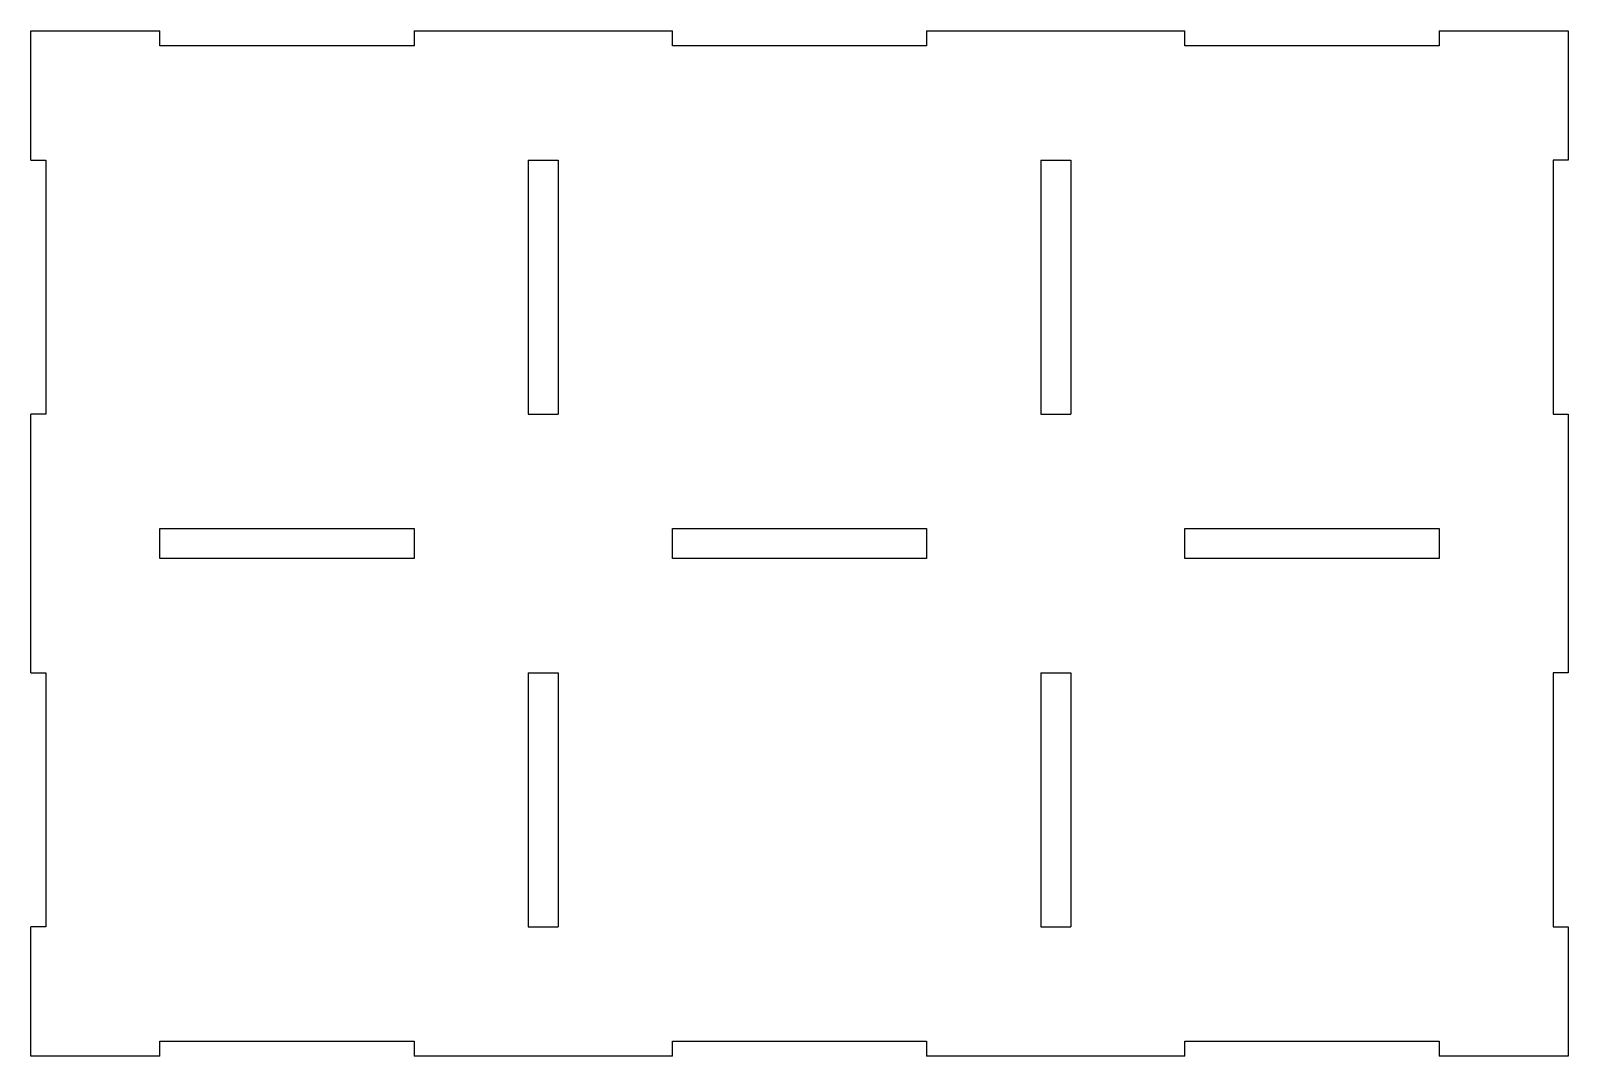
# Model space of a CAD drawing. Extents: x 0 to 90, y 0 to 60.
import ezdxf

# ---------------------------------------------------------------- set-up
doc = ezdxf.new("R2010")
doc.units = 0
doc.layers.add('Shape2DView001', color=7, linetype='CONTINUOUS')

msp = doc.modelspace()

# ---------------------------------------------------------------- linework, layer by layer
at = {"layer": 'Shape2DView001'}
for p, q in [((0, 60), (7.5625, 60)), ((0, 52.4375), (0, 60)), ((7.5625, 59.125), (7.5625, 60)), ((22.4375, 60), (22.4375, 59.125)), ((22.4375, 60), (37.5625, 60)), ((37.5625, 59.125), (37.5625, 60)), ((52.4375, 60), (52.4375, 59.125)), ((52.4375, 60), (67.5625, 60)), ((67.5625, 59.125), (67.5625, 60)), ((82.4375, 60), (82.4375, 59.125)), ((82.4375, 60), (90, 60)), ((90, 60), (90, 52.4375)), ((22.4375, 59.125), (7.5625, 59.125)), ((52.4375, 59.125), (37.5625, 59.125)), ((82.4375, 59.125), (67.5625, 59.125)), ((0, 52.4375), (0.875, 52.4375)), ((0.875, 52.4375), (0.875, 37.5625)), ((29.125, 52.4375), (29.125, 37.5625)), ((29.125, 52.4375), (30.875, 52.4375)), ((30.875, 52.4375), (30.875, 37.5625)), ((59.125, 52.4375), (59.125, 37.5625)), ((59.125, 52.4375), (60.875, 52.4375)), ((60.875, 52.4375), (60.875, 37.5625)), ((90, 52.4375), (89.125, 52.4375)), ((89.125, 52.4375), (89.125, 37.5625)), ((0.875, 37.5625), (0, 37.5625)), ((0, 22.4375), (0, 37.5625)), ((29.125, 37.5625), (30.875, 37.5625)), ((59.125, 37.5625), (60.875, 37.5625)), ((89.125, 37.5625), (90, 37.5625)), ((90, 37.5625), (90, 22.4375)), ((7.5625, 30.875), (22.4375, 30.875)), ((7.5625, 29.125), (7.5625, 30.875)), ((22.4375, 30.875), (22.4375, 29.125)), ((37.5625, 30.875), (52.4375, 30.875)), ((37.5625, 29.125), (37.5625, 30.875)), ((52.4375, 30.875), (52.4375, 29.125)), ((67.5625, 30.875), (82.4375, 30.875)), ((67.5625, 29.125), (67.5625, 30.875)), ((82.4375, 30.875), (82.4375, 29.125)), ((22.4375, 29.125), (7.5625, 29.125)), ((52.4375, 29.125), (37.5625, 29.125)), ((82.4375, 29.125), (67.5625, 29.125)), ((0, 22.4375), (0.875, 22.4375)), ((0.875, 22.4375), (0.875, 7.5625)), ((29.125, 22.4375), (29.125, 7.5625)), ((29.125, 22.4375), (30.875, 22.4375)), ((30.875, 22.4375), (30.875, 7.5625)), ((59.125, 22.4375), (59.125, 7.5625)), ((59.125, 22.4375), (60.875, 22.4375)), ((60.875, 22.4375), (60.875, 7.5625)), ((90, 22.4375), (89.125, 22.4375)), ((89.125, 22.4375), (89.125, 7.5625)), ((0, 0), (0, 7.5625)), ((0.875, 7.5625), (0, 7.5625)), ((29.125, 7.5625), (30.875, 7.5625)), ((59.125, 7.5625), (60.875, 7.5625)), ((89.125, 7.5625), (90, 7.5625)), ((90, 7.5625), (90, 0)), ((7.5625, 0), (0, 0)), ((7.5625, 0.875), (22.4375, 0.875)), ((7.5625, 0), (7.5625, 0.875)), ((22.4375, 0.875), (22.4375, 0)), ((37.5625, 0), (22.4375, 0)), ((37.5625, 0.875), (52.4375, 0.875)), ((37.5625, 0), (37.5625, 0.875)), ((52.4375, 0.875), (52.4375, 0)), ((67.5625, 0), (52.4375, 0)), ((67.5625, 0.875), (82.4375, 0.875)), ((67.5625, 0), (67.5625, 0.875)), ((82.4375, 0.875), (82.4375, 0)), ((90, 0), (82.4375, 0))]:
    msp.add_line(p, q, dxfattribs=at)

doc.saveas('drawing.dxf')
